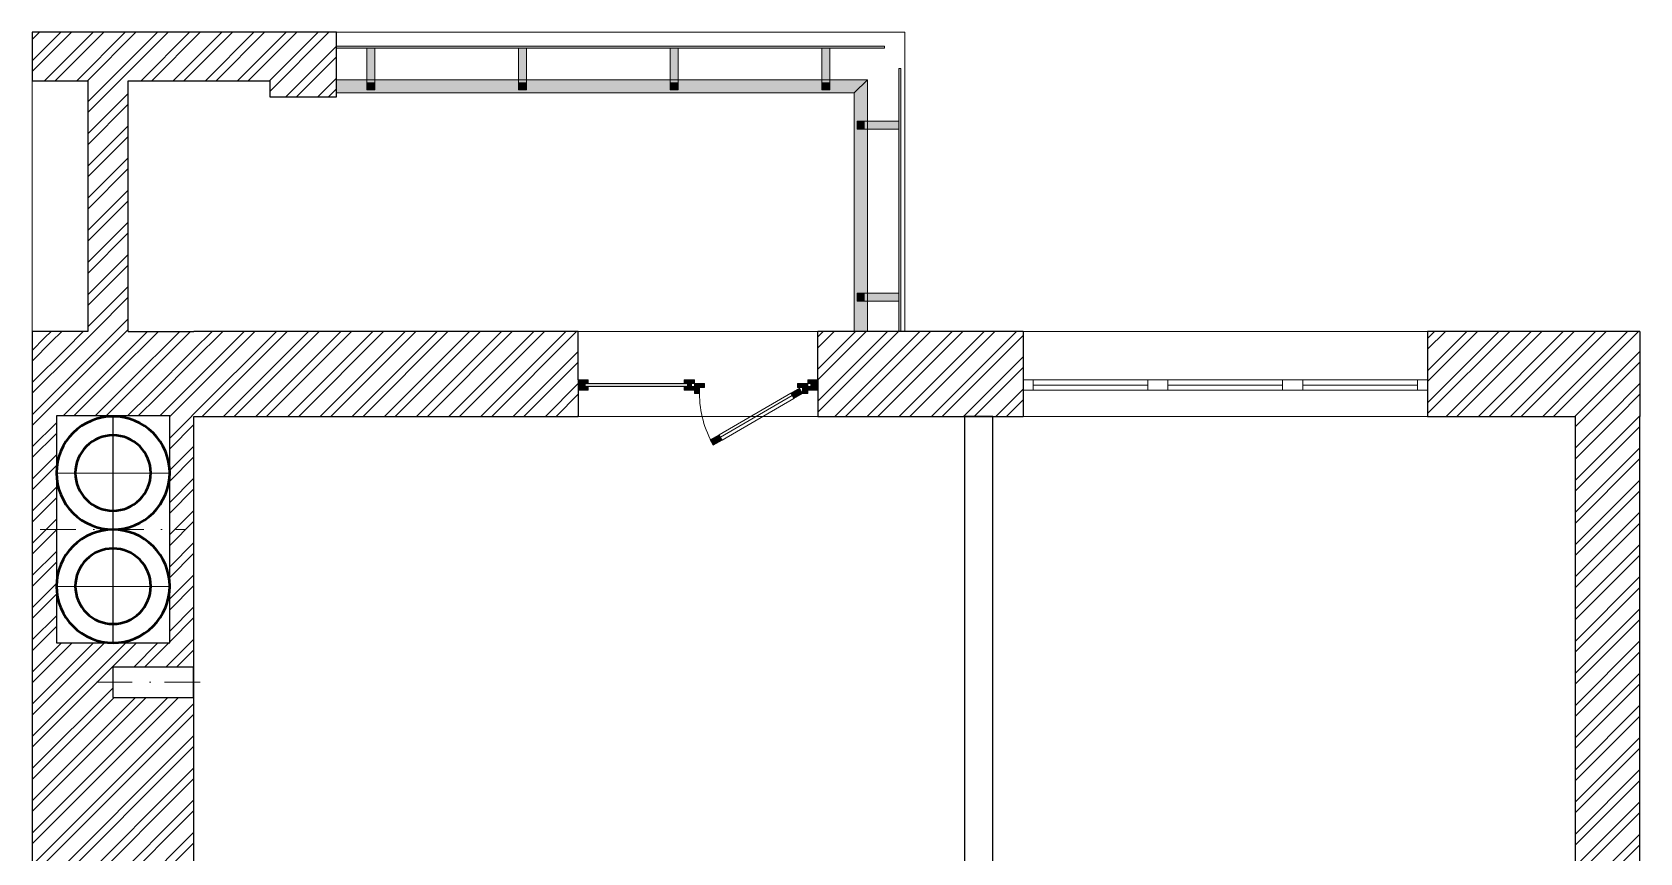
# Model space of a CAD drawing. Header units: millimetres. Extents: x -800 to 7150, y -767 to 7350.
# Drawn here: x -800 to 7150, y 3292 to 7350 of the extents above; entities that cross this region are included whole.
import ezdxf

# ---------------------------------------------------------------- set-up
doc = ezdxf.new("R2010")
doc.units = ezdxf.units.MM
doc.header["$MEASUREMENT"] = 0
doc.linetypes.add('Wipeout_Contour', pattern=[1000, 0, -1000])
doc.linetypes.add('Вісь', pattern=[335.138881, 176.388884, -88.194442, 0, -70.555556])
for name, color, linetype, lineweight, true_color in [('0_Ном._пера__17', 18, 'Continuous', 25, 0x020202), ('0_Ном._пера__18', 18, 'Continuous', 50, 0x020202), ('101 Стіни_Ном._пера__1', 18, 'Continuous', 25, 0x040404), ('104 Перекриття_Ном._пера__89', 254, 'Continuous', 5, 0xe9e9e9), ('106 Огородження_Ном._пера__101', 18, 'Continuous', 13, 0x020202), ('106 Огородження_Ном._пера__102', 252, 'Continuous', 5, 0x898989), ('110 Навісні стіни_Ном._пера__180', 254, 'Continuous', 5, 0xe9e9e9), ('Двери ARCHICAD_Ном._пера__180', 254, 'Continuous', 5, 0xe9e9e9), ('Демонтаж_101 Стіни_Ном._пера__1', 18, 'Continuous', 25, 0x040404), ('Окна ARCHICAD_Ном._пера__102', 252, 'Continuous', 5, 0x898989)]:
    doc.layers.add(name, color=color, linetype=linetype, lineweight=lineweight, true_color=true_color)
for name, color, linetype in [('101 Стіни', 7, 'Continuous'), ('104 Перекриття', 7, 'Continuous'), ('106 Огородження', 7, 'Continuous'), ('110 Навісні стіни', 7, 'Continuous'), ('Демонтаж_101 Стіни', 7, 'Continuous')]:
    doc.layers.add(name, color=color, linetype=linetype)
for name, color, linetype, lineweight in [('101 Стіни_Ном._пера__63', 255, 'Continuous', 5), ('110 Навісні стіни_Ном._пера__121', 253, 'Continuous', 13), ('Двери ARCHICAD_Ном._пера__121', 253, 'Continuous', 13), ('Двери ARCHICAD_Ном._пера__3', 255, 'Continuous', 13)]:
    doc.layers.add(name, color=color, linetype=linetype, lineweight=lineweight)
pattern_1 = [(45, (0, 0), (-79.5495, 79.5495), []), (45, (-26.52, 26.52), (-79.5495, 79.5495), [])]

# ---------------------------------------------------------------- blocks, each defined once
blk = doc.blocks.new('Перекриття_1', base_point=(0, 2430))
at = {"layer": '104 Перекриття_Ном._пера__89', "color": 254, "linetype": 'Continuous', "lineweight": 5, "true_color": 0xe9e9e9, "flags": 128}
blk.add_lwpolyline([(0, 2430), (0, 5450), (6830, 5450), (6830, 2489.9), (6830, 0), (0, 0), (0, 2290)], close=True, dxfattribs=at)
blk = doc.blocks.new('Перекриття_2', base_point=(7150, -320))
at = {"layer": '104 Перекриття_Ном._пера__89', "color": 254, "linetype": 'Continuous', "lineweight": 5, "true_color": 0xe9e9e9, "flags": 128}
blk.add_lwpolyline([(7150, -320), (7150, 5870), (3515, 5870), (3515, 7350), (-800, 7350), (-800, -320)], close=True, dxfattribs=at)
blk = doc.blocks.new('Навісна стіна_1')
at = {"layer": '110 Навісні стіни_Ном._пера__180', "linetype": 'Continuous', "lineweight": 0, "true_color": 0x3a3a3a}
for points in [[(1935, 5612.5), (1950, 5612.5), (1950, 5630), (1900, 5630), (1900, 5580), (1950, 5580), (1950, 5597.5), (1935, 5597.5)], [(1935, 5597.5), (2440, 5597.5), (2440, 5612.5), (1935, 5612.5)], [(2460, 5612.5), (2475, 5612.5), (2475, 5630), (2425, 5630), (2425, 5612.5), (2440, 5612.5), (2440, 5597.5), (2425, 5597.5), (2425, 5580), (2475, 5580), (2475, 5597.5), (2460, 5597.5)], [(3050, 5612.5), (3050, 5597.5), (3035, 5597.5), (3035, 5580), (3085, 5580), (3085, 5630), (3035, 5630), (3035, 5612.5)]]:
    blk.add_hatch(color=250, dxfattribs=at).paths.add_polyline_path(points)
at = {"layer": 'Двери ARCHICAD_Ном._пера__180', "linetype": 'Continuous', "lineweight": 0, "true_color": 0x3a3a3a}
for points in [[(2475, 5563), (2500, 5563), (2500, 5593), (2525, 5593), (2525, 5613), (2475, 5613)], [(2995, 5589), (2951.7, 5564), (2966.7, 5538), (3010, 5563)], [(3035, 5613), (2985, 5613), (2985, 5593), (3010, 5593), (3010, 5563), (3035, 5563)], [(2596.6, 5359), (2553.3, 5334), (2568.3, 5308), (2611.6, 5333)]]:
    blk.add_hatch(color=250, dxfattribs=at).paths.add_polyline_path(points)
at = {"layer": '110 Навісні стіни_Ном._пера__121', "color": 253, "linetype": 'Continuous', "lineweight": 13}
for p, q in [((1950, 5630), (1900, 5630)), ((1900, 5630), (1900, 5580)), ((1950, 5580), (1900, 5580)), ((1935, 5612.5), (1935, 5597.5)), ((1950, 5612.5), (1935, 5612.5)), ((1950, 5597.5), (1935, 5597.5)), ((1950, 5630), (1950, 5612.5)), ((1950, 5597.5), (1950, 5580)), ((2475, 5630), (2425, 5630)), ((2425, 5630), (2425, 5612.5)), ((2440, 5612.5), (2425, 5612.5)), ((2425, 5597.5), (2425, 5580)), ((2440, 5597.5), (2425, 5597.5)), ((2475, 5580), (2425, 5580)), ((2440, 5612.5), (2440, 5597.5)), ((2460, 5612.5), (2460, 5597.5)), ((2475, 5612.5), (2460, 5612.5)), ((2475, 5597.5), (2460, 5597.5)), ((2475, 5630), (2475, 5612.5)), ((2475, 5597.5), (2475, 5580)), ((3035, 5630), (3035, 5612.5)), ((3085, 5630), (3035, 5630)), ((3050, 5612.5), (3035, 5612.5)), ((3050, 5597.5), (3035, 5597.5)), ((3035, 5597.5), (3035, 5580)), ((3085, 5580), (3035, 5580)), ((3050, 5612.5), (3050, 5597.5)), ((3085, 5630), (3085, 5580))]:
    blk.add_line(p, q, dxfattribs=at)
at = {"layer": '110 Навісні стіни_Ном._пера__121', "color": 253, "linetype": 'Continuous', "lineweight": 13, "flags": 128}
blk.add_lwpolyline([(1935, 5597.5), (1935, 5612.5), (2440, 5612.5), (2440, 5597.5)], close=True, dxfattribs=at)
at = {"layer": 'Двери ARCHICAD_Ном._пера__121', "color": 253, "linetype": 'Continuous', "lineweight": 13}
for p, q in [((2951.7, 5564), (2596.6, 5359)), ((2958.2, 5552.7), (2603.1, 5347.7)), ((2966.7, 5538), (2611.6, 5333))]:
    blk.add_line(p, q, dxfattribs=at)
at = {"layer": 'Двери ARCHICAD_Ном._пера__121', "color": 253, "linetype": 'Continuous', "lineweight": 13, "flags": 128}
for points in [[(2475, 5563), (2500, 5563), (2500, 5593), (2525, 5593), (2525, 5613), (2475, 5613)], [(2995, 5589), (2951.7, 5564), (2966.7, 5538), (3010, 5563)], [(3035, 5613), (2985, 5613), (2985, 5593), (3010, 5593), (3010, 5563), (3035, 5563)], [(2951.7, 5564), (2596.6, 5359), (2611.6, 5333), (2966.7, 5538)], [(2596.6, 5359), (2553.3, 5334), (2568.3, 5308), (2611.6, 5333)]]:
    blk.add_lwpolyline(points, close=True, dxfattribs=at)
at = {"layer": 'Двери ARCHICAD_Ном._пера__3', "color": 255, "linetype": 'Continuous', "lineweight": 13}
blk.add_arc((3010, 5563), 510, 180, 210, dxfattribs=at)
blk = doc.blocks.new('Стіна_2', base_point=(7150, -320))
at = {"layer": '101 Стіни', "linetype": 'Continuous', "lineweight": 0, "true_color": 0xffffff}
h = blk.add_hatch(dxfattribs=at)
h.set_pattern_fill('Кирпич_01', style=0, pattern_type=2)
h.set_pattern_definition(pattern_1)
h.paths.add_polyline_path([(6830, 5450), (6830, 0), (7150, 0), (7150, 5450)])
h = blk.add_hatch(dxfattribs=at)
h.set_pattern_fill('Кирпич_01', style=0, pattern_type=2)
h.set_pattern_definition(pattern_1)
h.paths.add_polyline_path([(6830, -320), (7150, -320), (6830, 0)])
h = blk.add_hatch(dxfattribs=at)
h.set_pattern_fill('Кирпич_01', style=0, pattern_type=2)
h.set_pattern_definition(pattern_1)
h.paths.add_polyline_path([(6830, 0), (7150, -320), (7150, 0)])
at = {"layer": '101 Стіни_Ном._пера__1', "color": 18, "linetype": 'Continuous', "lineweight": 25, "true_color": 0x040404, "flags": 128}
for points in [[(6830, 5450), (6830, 0)], [(7150, -320), (7150, 5450)], [(7150, -320), (6830, -320)]]:
    blk.add_lwpolyline(points, dxfattribs=at)
blk = doc.blocks.new('Стіна_4', base_point=(-325, 5870))
at = {"layer": '101 Стіни', "linetype": 'Continuous', "lineweight": 0, "true_color": 0xffffff}
h = blk.add_hatch(dxfattribs=at)
h.set_pattern_fill('Кирпич_01', style=0, pattern_type=2)
h.set_pattern_definition(pattern_1)
h.paths.add_polyline_path([(-325, 5870), (-325, 7110), (-525, 7110), (-525, 5870)])
at = {"layer": '101 Стіни_Ном._пера__1', "color": 18, "linetype": 'Continuous', "lineweight": 25, "true_color": 0x040404, "flags": 128}
for points in [[(-525, 7110), (-525, 5870)], [(-325, 5870), (-325, 7110)]]:
    blk.add_lwpolyline(points, dxfattribs=at)
blk = doc.blocks.new('Стіна_5', base_point=(-800, 7110))
at = {"layer": '101 Стіни', "linetype": 'Continuous', "lineweight": 0, "true_color": 0xffffff}
h = blk.add_hatch(dxfattribs=at)
h.set_pattern_fill('Кирпич_01', style=0, pattern_type=2)
h.set_pattern_definition(pattern_1)
h.paths.add_polyline_path([(-800, 7110), (375, 7110), (375, 7350), (-800, 7350)])
at = {"layer": '101 Стіни_Ном._пера__1', "color": 18, "linetype": 'Continuous', "lineweight": 25, "true_color": 0x040404, "flags": 128}
for points in [[(375, 7350), (-800, 7350)], [(-800, 7350), (-800, 7110)], [(-800, 7110), (-525, 7110)], [(-325, 7110), (375, 7110)]]:
    blk.add_lwpolyline(points, dxfattribs=at)
blk = doc.blocks.new('Стіна_6', base_point=(375, 7350))
at = {"layer": '101 Стіни', "linetype": 'Continuous', "lineweight": 0, "true_color": 0xffffff}
h = blk.add_hatch(dxfattribs=at)
h.set_pattern_fill('Кирпич_01', style=0, pattern_type=2)
h.set_pattern_definition(pattern_1)
h.paths.add_polyline_path([(375, 7350), (375, 7030), (705, 7030), (705, 7350)])
at = {"layer": '101 Стіни_Ном._пера__1', "color": 18, "linetype": 'Continuous', "lineweight": 25, "true_color": 0x040404, "flags": 128}
for points in [[(705, 7350), (375, 7350)], [(705, 7030), (705, 7350)], [(375, 7110), (375, 7030)], [(375, 7030), (705, 7030)]]:
    blk.add_lwpolyline(points, dxfattribs=at)
blk = doc.blocks.new('Стіна_7', base_point=(3950, 2430))
at = {"color": 254, "linetype": 'Wipeout_Contour', "lineweight": 0, "ltscale": 22536.893607}
blk.add_wipeout([(3950, 2430), (3950, 5450), (3810, 5450), (3810, 2430)], dxfattribs=at).dxf.layer = 'Демонтаж_101 Стіни'
at = {"layer": 'Демонтаж_101 Стіни_Ном._пера__1', "color": 18, "linetype": 'Continuous', "lineweight": 25, "true_color": 0x040404, "flags": 128}
for points in [[(3950, 5450), (3810, 5450)], [(3810, 5450), (3810, 2430)], [(3950, 2430), (3950, 5450)], [(3810, 2430), (3950, 2430)]]:
    blk.add_lwpolyline(points, dxfattribs=at)
blk = doc.blocks.new('Форма_1')
at = {"layer": '106 Огородження_Ном._пера__102', "linetype": 'Continuous', "lineweight": 0, "true_color": 0x222222}
for points in [[(855, 7270), (855, 7100), (895, 7100), (895, 7270)], [(855, 7100), (855, 7065), (895, 7065), (895, 7100)]]:
    blk.add_hatch(color=250, dxfattribs=at).paths.add_polyline_path(points)
at = {"layer": '106 Огородження_Ном._пера__101', "color": 18, "linetype": 'Continuous', "lineweight": 13, "true_color": 0x020202, "flags": 128}
for points in [[(855, 7100), (855, 7270)], [(895, 7270), (855, 7270)], [(895, 7100), (895, 7270)], [(855, 7065), (855, 7100)], [(895, 7100), (855, 7100)], [(895, 7065), (895, 7100)], [(895, 7065), (855, 7065)]]:
    blk.add_lwpolyline(points, dxfattribs=at)
blk = doc.blocks.new('Форма_2')
at = {"layer": '106 Огородження_Ном._пера__102', "linetype": 'Continuous', "lineweight": 0, "true_color": 0x222222}
blk.add_hatch(color=250, dxfattribs=at).paths.add_polyline_path([(705, 7280), (705, 7270), (3414.7, 7270), (3414.7, 7280)])
at = {"layer": '106 Огородження_Ном._пера__101', "color": 18, "linetype": 'Continuous', "lineweight": 13, "true_color": 0x020202, "flags": 128}
for points in [[(705, 7270), (705, 7280)], [(3414.7, 7280), (705, 7280)], [(3414.7, 7270), (705, 7270)], [(3414.7, 7280), (3414.7, 7270)]]:
    blk.add_lwpolyline(points, dxfattribs=at)
blk = doc.blocks.new('Форма_3')
at = {"layer": '106 Огородження_Ном._пера__102', "linetype": 'Continuous', "lineweight": 0, "true_color": 0x222222}
blk.add_hatch(color=250, dxfattribs=at).paths.add_polyline_path([(705, 7115), (705, 7050), (3265, 7050), (3330, 7115)])
at = {"layer": '106 Огородження_Ном._пера__101', "color": 18, "linetype": 'Continuous', "lineweight": 13, "true_color": 0x020202, "flags": 128}
for points in [[(705, 7115), (705, 7050)], [(705, 7115), (3330, 7115)], [(3330, 7115), (3265, 7050)], [(705, 7050), (3265, 7050)]]:
    blk.add_lwpolyline(points, dxfattribs=at)
blk = doc.blocks.new('Форма_4')
at = {"layer": '106 Огородження_Ном._пера__102', "linetype": 'Continuous', "lineweight": 0, "true_color": 0x222222}
for points in [[(3315, 6060), (3280, 6060), (3280, 6020), (3315, 6020)], [(3485, 6060), (3315, 6060), (3315, 6020), (3485, 6020)]]:
    blk.add_hatch(color=250, dxfattribs=at).paths.add_polyline_path(points)
at = {"layer": '106 Огородження_Ном._пера__101', "color": 18, "linetype": 'Continuous', "lineweight": 13, "true_color": 0x020202, "flags": 128}
for points in [[(3280, 6060), (3315, 6060)], [(3280, 6020), (3280, 6060)], [(3315, 6060), (3485, 6060)], [(3315, 6020), (3315, 6060)], [(3485, 6020), (3485, 6060)], [(3280, 6020), (3315, 6020)], [(3315, 6020), (3485, 6020)]]:
    blk.add_lwpolyline(points, dxfattribs=at)
blk = doc.blocks.new('Форма_5')
at = {"layer": '106 Огородження_Ном._пера__102', "linetype": 'Continuous', "lineweight": 0, "true_color": 0x222222}
blk.add_hatch(color=250, dxfattribs=at).paths.add_polyline_path([(3330, 7115), (3265, 7050), (3265, 5870), (3330, 5870)])
at = {"layer": '106 Огородження_Ном._пера__101', "color": 18, "linetype": 'Continuous', "lineweight": 13, "true_color": 0x020202, "flags": 128}
for points in [[(3265, 7050), (3330, 7115)], [(3330, 7115), (3330, 5870)], [(3265, 7050), (3265, 5870)], [(3330, 5870), (3265, 5870)]]:
    blk.add_lwpolyline(points, dxfattribs=at)
blk = doc.blocks.new('Форма_6')
at = {"layer": '106 Огородження_Ном._пера__102', "linetype": 'Continuous', "lineweight": 0, "true_color": 0x222222}
for points in [[(1605, 7270), (1605, 7100), (1645, 7100), (1645, 7270)], [(1605, 7100), (1605, 7065), (1645, 7065), (1645, 7100)]]:
    blk.add_hatch(color=250, dxfattribs=at).paths.add_polyline_path(points)
at = {"layer": '106 Огородження_Ном._пера__101', "color": 18, "linetype": 'Continuous', "lineweight": 13, "true_color": 0x020202, "flags": 128}
for points in [[(1605, 7100), (1605, 7270)], [(1645, 7270), (1605, 7270)], [(1645, 7100), (1645, 7270)], [(1605, 7065), (1605, 7100)], [(1645, 7100), (1605, 7100)], [(1645, 7065), (1645, 7100)], [(1645, 7065), (1605, 7065)]]:
    blk.add_lwpolyline(points, dxfattribs=at)
blk = doc.blocks.new('Форма_7')
at = {"layer": '106 Огородження_Ном._пера__102', "linetype": 'Continuous', "lineweight": 0, "true_color": 0x222222}
for points in [[(2355, 7270), (2355, 7100), (2395, 7100), (2395, 7270)], [(2355, 7100), (2355, 7065), (2395, 7065), (2395, 7100)]]:
    blk.add_hatch(color=250, dxfattribs=at).paths.add_polyline_path(points)
at = {"layer": '106 Огородження_Ном._пера__101', "color": 18, "linetype": 'Continuous', "lineweight": 13, "true_color": 0x020202, "flags": 128}
for points in [[(2355, 7100), (2355, 7270)], [(2395, 7270), (2355, 7270)], [(2395, 7100), (2395, 7270)], [(2355, 7065), (2355, 7100)], [(2395, 7100), (2355, 7100)], [(2395, 7065), (2395, 7100)], [(2395, 7065), (2355, 7065)]]:
    blk.add_lwpolyline(points, dxfattribs=at)
blk = doc.blocks.new('Форма_8')
at = {"layer": '106 Огородження_Ном._пера__102', "linetype": 'Continuous', "lineweight": 0, "true_color": 0x222222}
for points in [[(3105, 7270), (3105, 7100), (3145, 7100), (3145, 7270)], [(3105, 7100), (3105, 7065), (3145, 7065), (3145, 7100)]]:
    blk.add_hatch(color=250, dxfattribs=at).paths.add_polyline_path(points)
at = {"layer": '106 Огородження_Ном._пера__101', "color": 18, "linetype": 'Continuous', "lineweight": 13, "true_color": 0x020202, "flags": 128}
for points in [[(3105, 7100), (3105, 7270)], [(3145, 7270), (3105, 7270)], [(3145, 7100), (3145, 7270)], [(3105, 7065), (3105, 7100)], [(3145, 7100), (3105, 7100)], [(3145, 7065), (3145, 7100)], [(3145, 7065), (3105, 7065)]]:
    blk.add_lwpolyline(points, dxfattribs=at)
blk = doc.blocks.new('Форма_9')
at = {"layer": '106 Огородження_Ном._пера__102', "linetype": 'Continuous', "lineweight": 0, "true_color": 0x222222}
for points in [[(3315, 6910), (3280, 6910), (3280, 6870), (3315, 6870)], [(3485, 6910), (3315, 6910), (3315, 6870), (3485, 6870)]]:
    blk.add_hatch(color=250, dxfattribs=at).paths.add_polyline_path(points)
at = {"layer": '106 Огородження_Ном._пера__101', "color": 18, "linetype": 'Continuous', "lineweight": 13, "true_color": 0x020202, "flags": 128}
for points in [[(3280, 6910), (3315, 6910)], [(3280, 6870), (3280, 6910)], [(3280, 6870), (3315, 6870)], [(3315, 6910), (3485, 6910)], [(3315, 6870), (3315, 6910)], [(3315, 6870), (3485, 6870)], [(3485, 6870), (3485, 6910)]]:
    blk.add_lwpolyline(points, dxfattribs=at)
blk = doc.blocks.new('Форма_10')
at = {"layer": '106 Огородження_Ном._пера__102', "linetype": 'Continuous', "lineweight": 0, "true_color": 0x222222}
blk.add_hatch(color=250, dxfattribs=at).paths.add_polyline_path([(3485, 7170), (3485, 5870), (3495, 5870), (3495, 7170)])
at = {"layer": '106 Огородження_Ном._пера__101', "color": 18, "linetype": 'Continuous', "lineweight": 13, "true_color": 0x020202, "flags": 128}
for points in [[(3485, 5870), (3485, 7170)], [(3485, 7170), (3495, 7170)], [(3495, 5870), (3495, 7170)], [(3485, 5870), (3495, 5870)]]:
    blk.add_lwpolyline(points, dxfattribs=at)
blk = doc.blocks.new('Simple Window Opening')
at = {"layer": 'Окна ARCHICAD_Ном._пера__102', "color": 252, "linetype": 'Continuous', "lineweight": 5, "true_color": 0x898989}
for p, q in [((-592.5, 0), (-592.5, 180)), ((-592.5, 180), (592.5, 180)), ((592.5, 0), (592.5, 180)), ((-592.5, 0), (-592.5, -240)), ((592.5, 0), (592.5, -240)), ((-592.5, -240), (592.5, -240))]:
    blk.add_line(p, q, dxfattribs=at)
blk = doc.blocks.new('Triple Window 25')
at = {"layer": 'Окна ARCHICAD_Ном._пера__102', "color": 252, "linetype": 'Continuous', "lineweight": 5, "true_color": 0x898989}
for p, q in [((-1000, 130), (1000, 130)), ((-1000, 0), (-1000, 130)), ((1000, 0), (1000, 130)), ((-1000, 0), (-950, 0)), ((-1000, -50), (-1000, 0)), ((-1000, -50), (-1000, 0)), ((-950, 0), (-950, -50)), ((-950, 0), (-383.3, 0)), ((-383.3, -50), (-383.3, 0)), ((-383.3, 0), (-333.3, 0)), ((-333.3, 0), (-283.3, 0)), ((-283.3, 0), (-283.3, -50)), ((-283.3, 0), (283.3, 0)), ((283.3, -50), (283.3, 0)), ((283.3, 0), (333.3, 0)), ((333.3, 0), (383.3, 0)), ((383.3, 0), (383.3, -50)), ((383.3, 0), (950, 0)), ((950, -50), (950, 0)), ((950, 0), (1000, 0)), ((1000, -50), (1000, 0)), ((1000, -50), (1000, 0)), ((-950, -50), (-1000, -50)), ((-1000, -290), (-1000, -50)), ((-950, -25), (-383.3, -25)), ((-383.3, -50), (-950, -50)), ((-333.3, -50), (-383.3, -50)), ((-283.3, -50), (-333.3, -50)), ((-283.3, -25), (283.3, -25)), ((283.3, -50), (-283.3, -50)), ((333.3, -50), (283.3, -50)), ((383.3, -50), (333.3, -50)), ((383.3, -25), (950, -25)), ((950, -50), (383.3, -50)), ((1000, -50), (950, -50)), ((1000, -290), (1000, -50)), ((-1000, -290), (1000, -290))]:
    blk.add_line(p, q, dxfattribs=at)
blk = doc.blocks.new('Стіна_12', base_point=(7150, 5870))
at = {"layer": '101 Стіни', "linetype": 'Continuous', "lineweight": 0, "true_color": 0xffffff}
h = blk.add_hatch(dxfattribs=at)
h.set_pattern_fill('Кирпич_01', style=0, pattern_type=2)
h.set_pattern_definition(pattern_1)
h.paths.add_polyline_path([(0, 5870), (0, 5450), (1900, 5450), (1900, 5630), (1900, 5870)])
h = blk.add_hatch(dxfattribs=at)
h.set_pattern_fill('Кирпич_01', style=0, pattern_type=2)
h.set_pattern_definition(pattern_1)
h.paths.add_polyline_path([(3085, 5450), (4100, 5450), (4100, 5870), (3085, 5870), (3085, 5630)])
h = blk.add_hatch(dxfattribs=at)
h.set_pattern_fill('Кирпич_01', style=0, pattern_type=2)
h.set_pattern_definition(pattern_1)
h.paths.add_polyline_path([(6100, 5870), (6100, 5450), (6830, 5450), (6830, 5870)])
h = blk.add_hatch(dxfattribs=at)
h.set_pattern_fill('Кирпич_01', style=0, pattern_type=2)
h.set_pattern_definition(pattern_1)
h.paths.add_polyline_path([(6830, 5450), (7150, 5450), (7150, 5870)])
h = blk.add_hatch(dxfattribs=at)
h.set_pattern_fill('Кирпич_01', style=0, pattern_type=2)
h.set_pattern_definition(pattern_1)
h.paths.add_polyline_path([(6830, 5450), (7150, 5870), (6830, 5870)])
at = {"layer": '101 Стіни_Ном._пера__1', "color": 18, "linetype": 'Continuous', "lineweight": 25, "true_color": 0x040404}
for p, q in [((1900, 5630), (1900, 5870)), ((3085, 5630), (3085, 5870)), ((4100, 5870), (4100, 5630)), ((6100, 5870), (6100, 5630)), ((1900, 5630), (1900, 5450)), ((3085, 5630), (3085, 5450)), ((4100, 5630), (4100, 5580)), ((4100, 5580), (4100, 5450)), ((6100, 5630), (6100, 5580)), ((6100, 5580), (6100, 5450))]:
    blk.add_line(p, q, dxfattribs=at)
at = {"layer": '101 Стіни_Ном._пера__1', "color": 18, "linetype": 'Continuous', "lineweight": 25, "true_color": 0x040404, "flags": 128}
for points in [[(-525, 5870), (-800, 5870)], [(1900, 5870), (0, 5870)], [(4100, 5870), (3085, 5870)], [(7150, 5870), (6100, 5870)], [(7150, 5870), (7150, 5450)], [(0, 5450), (1900, 5450)], [(3085, 5450), (4100, 5450)], [(6100, 5450), (6830, 5450)]]:
    blk.add_lwpolyline(points, dxfattribs=at)
at = {"layer": 'Окна ARCHICAD_Ном._пера__102', "color": 252, "linetype": 'Continuous', "lineweight": 5, "true_color": 0x898989, "zscale": 1000, "rotation": 180}
for name, p in [('Simple Window Opening', (2492.5, 5630)), ('Triple Window 25', (5100, 5580))]:
    blk.add_blockref(name, p, dxfattribs=at)
blk = doc.blocks.new('Отвір_1')
at = {"color": 254, "linetype": 'Wipeout_Contour', "lineweight": 0, "ltscale": 30606.987544}
blk.add_wipeout([(-680, 5452.1), (-680, 5450), (-680, 4330), (-120, 4330), (-120, 5450), (-120, 5452.1)], dxfattribs=at).dxf.layer = '101 Стіни'
at = {"layer": '101 Стіни_Ном._пера__1', "color": 18, "linetype": 'Continuous', "lineweight": 25, "true_color": 0x040404, "flags": 128}
for points in [[(-680, 5452.1), (-680, 5450), (-680, 4330)], [(-120, 5452.1), (-680, 5452.1)], [(-120, 4330), (-120, 5450), (-120, 5452.1)], [(-680, 4330), (-120, 4330)]]:
    blk.add_lwpolyline(points, dxfattribs=at)
at = {"layer": '101 Стіни_Ном._пера__63', "color": 255, "linetype": 'Вісь', "lineweight": 5}
blk.add_line((-760, 4891), (-40, 4891), dxfattribs=at)
blk = doc.blocks.new('Отвір_2')
at = {"color": 254, "linetype": 'Wipeout_Contour', "lineweight": 0, "ltscale": 16578.863792}
blk.add_wipeout([(-401.3, 4210), (-401.3, 4060), (-1.6, 4060), (-1.6, 4210)], dxfattribs=at).dxf.layer = '101 Стіни'
at = {"layer": '101 Стіни_Ном._пера__1', "color": 18, "linetype": 'Continuous', "lineweight": 25, "true_color": 0x040404, "flags": 128}
for points in [[(-401.3, 4210), (-401.3, 4060)], [(-1.6, 4210), (-401.3, 4210)], [(-1.6, 4060), (-1.6, 4210)], [(-401.3, 4060), (-1.6, 4060)]]:
    blk.add_lwpolyline(points, dxfattribs=at)
at = {"layer": '101 Стіни_Ном._пера__63', "color": 255, "linetype": 'Вісь', "lineweight": 5}
blk.add_line((-481.3, 4135), (78.4, 4135), dxfattribs=at)
blk = doc.blocks.new('Стіна_17', base_point=(-800, 5870))
at = {"layer": '101 Стіни', "linetype": 'Continuous', "lineweight": 0, "true_color": 0xffffff}
h = blk.add_hatch(dxfattribs=at)
h.set_pattern_fill('Кирпич_01', style=0, pattern_type=2)
h.set_pattern_definition(pattern_1)
h.paths.add_polyline_path([(0, 5870), (-800, 5870), (0, 5450)])
h = blk.add_hatch(dxfattribs=at)
h.set_pattern_fill('Кирпич_01', style=0, pattern_type=2)
h.set_pattern_definition(pattern_1)
h.paths.add_polyline_path([(-800, 5870), (-800, 5450), (-680, 5450), (-680, 5452.1), (-120, 5452.1), (-120, 5450), (0, 5450)])
h = blk.add_hatch(dxfattribs=at)
h.set_pattern_fill('Кирпич_01', style=0, pattern_type=2)
h.set_pattern_definition(pattern_1)
h.paths.add_polyline_path([(-800, 5450), (-800, 0), (0, 0), (0, 2712.6), (-401.3, 2712.6), (-401.3, 2862.6), (0, 2862.6), (0, 5450), (-120, 5450), (-120, 4330), (-680, 4330), (-680, 5450)])
h.paths.add_polyline_path([(-401.3, 4210), (-1.6, 4210), (-1.6, 4060), (-401.3, 4060)], flags=0)
h.paths.add_polyline_path([(-401.3, 261.7), (-401.3, 411.7), (-1.6, 411.7), (-1.6, 261.7)], flags=0)
h = blk.add_hatch(dxfattribs=at)
h.set_pattern_fill('Кирпич_01', style=0, pattern_type=2)
h.set_pattern_definition(pattern_1)
h.paths.add_polyline_path([(0, 0), (-800, -320), (0, -320)])
h = blk.add_hatch(dxfattribs=at)
h.set_pattern_fill('Кирпич_01', style=0, pattern_type=2)
h.set_pattern_definition(pattern_1)
h.paths.add_polyline_path([(-800, 0), (-800, -320), (0, 0)])
at = {"layer": '101 Стіни_Ном._пера__1', "color": 18, "linetype": 'Continuous', "lineweight": 25, "true_color": 0x040404, "flags": 128}
for points in [[(-800, 5870), (-800, -320)], [(-325, 5870), (0, 5870)], [(0, 2862.6), (0, 5450)], [(0, 2430), (0, 2712.6)], [(0, 0), (0, 2290)], [(-800, -320), (0, -320)]]:
    blk.add_lwpolyline(points, dxfattribs=at)

msp = doc.modelspace()

# ---------------------------------------------------------------- block references
at = {"layer": '101 Стіни', "color": 18, "lineweight": 25, "true_color": 0x040404}
for name, p in [('Стіна_5', (-800, 7110)), ('Стіна_6', (375, 7350)), ('Стіна_4', (-325, 5870)), ('Стіна_2', (7150, -320))]:
    msp.add_blockref(name, p, dxfattribs=at)
at = {"layer": '104 Перекриття', "color": 254, "linetype": 'Continuous', "lineweight": 5, "true_color": 0xe9e9e9}
for name, p in [('Перекриття_2', (7150, -320)), ('Перекриття_1', (0, 2430))]:
    msp.add_blockref(name, p, dxfattribs=at)
at = {"layer": '106 Огородження', "linetype": 'Continuous', "lineweight": 0}
for name in ['Форма_2', 'Форма_1', 'Форма_6', 'Форма_7', 'Форма_8', 'Форма_10', 'Форма_3', 'Форма_5', 'Форма_9', 'Форма_4']:
    msp.add_blockref(name, (0, 0), dxfattribs=at)
at = {"layer": '110 Навісні стіни', "linetype": 'Continuous', "lineweight": 0}
msp.add_blockref('Навісна стіна_1', (0, 0), dxfattribs=at)

# ---------------------------------------------------------------- next in the draw order: block references
at = {"layer": '101 Стіни', "color": 18, "linetype": 'Continuous', "lineweight": 25, "true_color": 0x040404}
msp.add_blockref('Отвір_2', (0, 0), dxfattribs=at)
at = {"layer": 'Демонтаж_101 Стіни', "color": 18, "lineweight": 25, "true_color": 0x040404}
msp.add_blockref('Стіна_7', (3950, 2430), dxfattribs=at)

# ---------------------------------------------------------------- next in the draw order: block references
at = {"layer": '101 Стіни', "color": 18, "lineweight": 25, "true_color": 0x040404}
msp.add_blockref('Стіна_12', (7150, 5870), dxfattribs=at)

# ---------------------------------------------------------------- next in the draw order: block references
at = {"layer": '101 Стіни', "color": 18, "linetype": 'Continuous', "lineweight": 25, "true_color": 0x040404}
msp.add_blockref('Отвір_1', (0, 0), dxfattribs=at)

# ---------------------------------------------------------------- next in the draw order: linework, layer by layer
at = {"layer": '0_Ном._пера__17', "color": 18, "linetype": 'Continuous', "lineweight": 25, "true_color": 0x020202}
for points in [[(-401.3, 5450), (-401.3, 4890)], [(-680, 5170), (-120, 5169.4)], [(-401.3, 4890), (-401.3, 4330)], [(-680, 4610), (-120, 4609.4)]]:
    msp.add_lwpolyline(points, dxfattribs=at)
at = {"layer": '0_Ном._пера__18', "color": 18, "linetype": 'Continuous', "lineweight": 50, "true_color": 0x020202}
for points in [[(-120, 5170, 0.414214), (-400, 5450, 0.414214), (-680, 5170, 0.414214), (-400, 4890, 0.414214)], [(-213.6, 5170, 0.414214), (-400, 5356.4, 0.414214), (-586.5, 5170, 0.414214), (-400, 4983.6, 0.414214)], [(-120, 4610, 0.414214), (-400, 4890, 0.414214), (-680, 4610, 0.414214), (-400, 4330, 0.414214)], [(-213.6, 4610, 0.414214), (-400, 4796.4, 0.414214), (-586.5, 4610, 0.414214), (-400, 4423.6, 0.414214)]]:
    msp.add_lwpolyline(points, format="xyb", close=True, dxfattribs=at)

# ---------------------------------------------------------------- next in the draw order: block references
at = {"layer": '101 Стіни', "color": 18, "lineweight": 25, "true_color": 0x040404}
msp.add_blockref('Стіна_17', (-800, 5870), dxfattribs=at)

doc.saveas('drawing.dxf')
